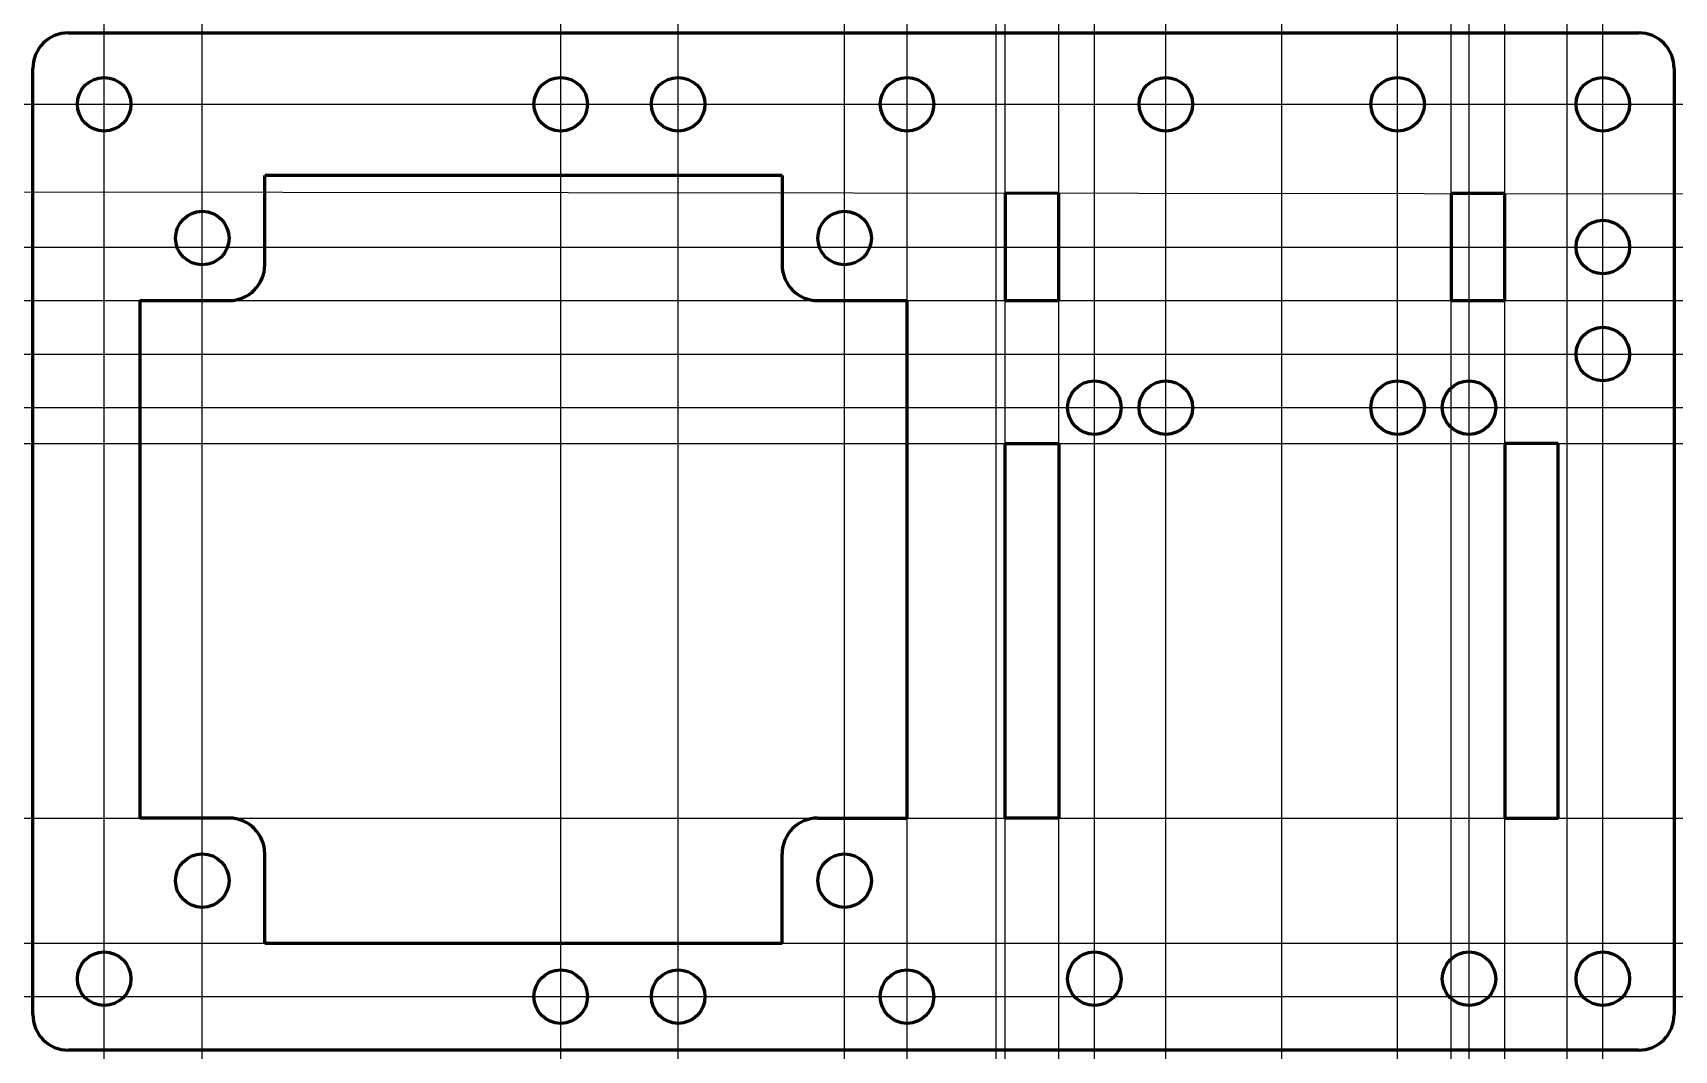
# Model space of a CAD drawing. Header units: millimetres. Extents: x -49 to 43, y -6 to 51.
import ezdxf

# ---------------------------------------------------------------- set-up
doc = ezdxf.new("R2010")
doc.units = ezdxf.units.MM
doc.linetypes.add('K5LT_BASIC', pattern=[0])

msp = doc.modelspace()

# ---------------------------------------------------------------- linework, layer by layer
at = {"color": 5, "linetype": 'K5LT_BASIC', "lineweight": 60, "true_color": 0x0000ff}
for p, q in [((-47, 51), (41, 51)), ((-49, -4), (-49, 49)), ((43, 49), (43, -4)), ((-7, 43), (-36, 43)), ((-36, 38), (-36, 43)), ((-7, 43), (-7, 38)), ((8.5, 42), (5.5, 42.021)), ((5.5, 42.021), (5.5, 36)), ((8.5, 36), (8.5, 42)), ((33.5, 41.99), (30.5, 41.993)), ((30.5, 41.993), (30.5, 36)), ((33.5, 36), (33.5, 41.99)), ((-43, 36), (-43, 7)), ((-43, 36), (-38, 36)), ((-5, 36), (0, 36)), ((0, 7), (0, 36)), ((5.5, 36), (8.5, 36)), ((30.5, 36), (33.5, 36)), ((5.5, 28), (8.5, 28)), ((5.5, 7), (5.5, 28)), ((8.5, 28), (8.5, 7)), ((36.5, 28), (33.5, 28)), ((33.5, 28), (33.5, 7)), ((36.5, 7), (36.5, 28)), ((-38, 7), (-43, 7)), ((-5, 7), (0, 7)), ((8.5, 7), (5.5, 7)), ((33.5, 7), (36.5, 7)), ((-36, 0), (-36, 5)), ((-7, 0), (-7, 5)), ((-36, 0), (-7, 0)), ((41, -6), (-47, -6))]:
    msp.add_line(p, q, dxfattribs=at)
at = {"color": 9, "true_color": 0xdca5c1}
for p, direction in [((-45, -17.038), (0, 1)), ((-39.5, -50.535), (0, 1)), ((-19.412, -3), (0, 1)), ((-12.828, -3), (0, 1)), ((-3.5, -34.396), (0, 1)), ((0, 0), (0, 1)), ((5, 11.743), (0, 1)), ((5.5, 9.723), (0, 1)), ((8.5, 13.976), (0, 1)), ((10.5, 14.189), (0, 1)), ((14.506, 34.571), (0, 1)), ((21, 12.381), (0, 1)), ((27.5, 36), (0, 1)), ((30.5, 26.171), (0, 1)), ((31.5, 31.5), (0, 1)), ((33.5, 13.976), (0, 1)), ((37, 13.019), (0, 1)), ((39, 11.595), (0, 1)), ((-27.068, 47), (1, 0)), ((5.5, 42.021), (0.999999, -0.001102)), ((14.931, 39), (1, 0)), ((18.334, 36), (1, 0)), ((15.357, 33), (1, 0)), ((16.968, 30), (1, 0)), ((13.141, 28), (1, 0)), ((14.098, 7), (1, 0)), ((0, 0), (1, 0)), ((-9.073, -3), (1, 0))]:
    msp.add_xline(p, direction, dxfattribs=at)
at = {"color": 5, "linetype": 'K5LT_BASIC', "lineweight": 60, "true_color": 0x0000ff}
for centre in [(-45, 47), (-19.412, 47), (-12.828, 47), (0, 47), (14.506, 47), (27.5, 47), (39, 47), (-39.5, 39.5), (-3.5, 39.5), (39, 39), (39, 33), (10.5, 30), (14.506, 30), (27.5, 30), (31.5, 30), (-39.5, 3.5), (-3.5, 3.5), (-45, -2), (10.5, -2), (31.5, -2), (39, -2), (-19.412, -3), (-12.828, -3), (0, -3)]:
    msp.add_circle(centre, 1.5, dxfattribs=at)
for centre, start, end in [((-47, 49), 90, 180), ((41, 49), 0, 90), ((-38, 38), 270, 0), ((-5, 38), 180, 270), ((-38, 5), 0, 90), ((-5, 5), 90, 180), ((-47, -4), 180, 270), ((41, -4), 270, 0)]:
    msp.add_arc(centre, 2, start, end, dxfattribs=at)

doc.saveas('drawing.dxf')
